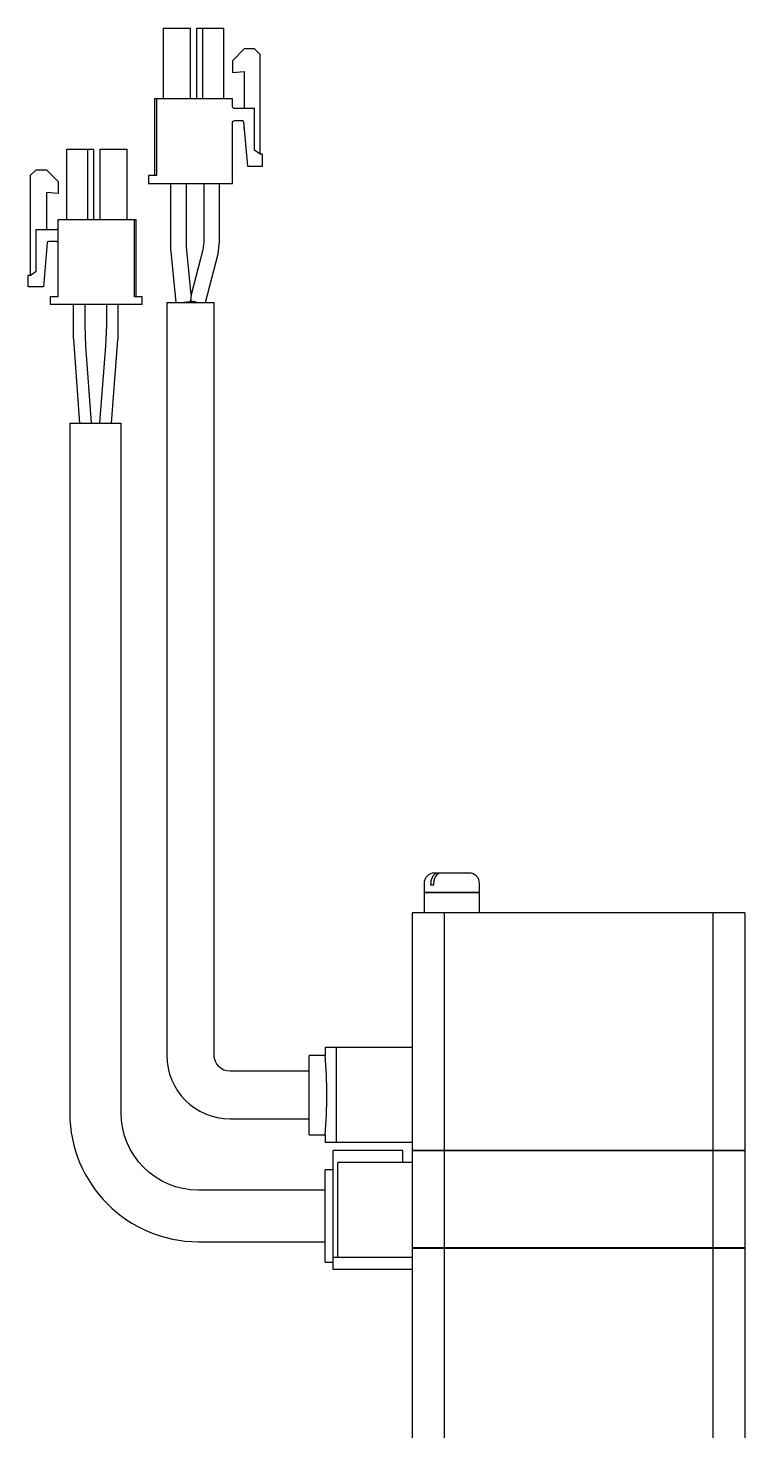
# Model space of a CAD drawing. Extents: x 0 to 1659, y -8 to 1394.
# Drawn here: x 688.7 to 779.2, y 713.2 to 891.1 of the extents above; entities that cross this region are included whole.
import ezdxf

# ---------------------------------------------------------------- set-up
doc = ezdxf.new("R2010")
doc.units = 0
doc.header["$LTSCALE"] = 0.5
doc.layers.add('MSM_CONTINUOUS', color=7, linetype='CONTINUOUS')

msp = doc.modelspace()

# ---------------------------------------------------------------- linework, layer by layer
at = {"layer": 'MSM_CONTINUOUS'}
for p, q in [((705.75, 882.17), (705.75, 891.07)), ((705.75, 891.07), (709.15, 891.07)), ((705.75, 882.17), (705.75, 891.07)), ((709.15, 882.17), (709.15, 891.07)), ((709.95, 882.17), (709.95, 891.07)), ((709.95, 891.07), (713.35, 891.07)), ((709.95, 882.17), (709.95, 891.07)), ((710.7, 882.17), (710.7, 891.07)), ((713.35, 882.17), (713.35, 891.07)), ((715.95, 888.47), (714.45, 886.97)), ((715.95, 888.47), (714.45, 886.97)), ((717.25, 888.47), (715.95, 888.47)), ((717.95, 887.77), (717.25, 888.47)), ((717.95, 875.17), (717.95, 887.77)), ((714.45, 886.97), (714.45, 885.47)), ((714.45, 886.97), (714.45, 885.47)), ((714.45, 885.47), (715.95, 885.6)), ((715.95, 885.6), (715.95, 880.92)), ((715.95, 885.6), (715.95, 880.92)), ((704.85, 882.17), (704.6, 882.17)), ((704.6, 882.17), (704.6, 872.47)), ((704.85, 882.17), (704.85, 872.47)), ((714.45, 882.17), (704.85, 882.17)), ((704.85, 882.17), (704.85, 872.47)), ((714.45, 881.22), (714.45, 882.17)), ((717.25, 880.92), (714.75, 880.92)), ((717.25, 875.67), (717.25, 880.92)), ((714.45, 871.47), (714.45, 879.12)), ((714.75, 879.42), (715.65, 879.42)), ((715.85, 879.24), (716.34, 873.67)), ((715.85, 879.24), (715.95, 878.09)), ((715.85, 879.24), (716.34, 873.67)), ((715.85, 879.24), (715.95, 878.09)), ((715.95, 878.09), (715.95, 878.09)), ((693.55, 875.82), (696.95, 875.82)), ((693.55, 866.92), (693.55, 875.82)), ((696.2, 866.92), (696.2, 875.82)), ((696.95, 866.92), (696.95, 875.82)), ((697.75, 875.82), (701.15, 875.82)), ((697.75, 866.92), (697.75, 875.82)), ((701.15, 866.92), (701.15, 875.82)), ((717.95, 875.17), (717.25, 875.67)), ((718.25, 875.17), (717.95, 875.17)), ((718.25, 873.67), (718.25, 875.17)), ((716.34, 873.67), (718.25, 873.67)), ((688.95, 872.52), (689.65, 873.22)), ((688.95, 859.92), (688.95, 872.52)), ((689.65, 873.22), (690.95, 873.22)), ((690.95, 873.22), (692.45, 871.72)), ((692.45, 871.72), (692.45, 870.22)), ((703.85, 872.47), (703.85, 871.47)), ((703.85, 872.47), (703.85, 871.47)), ((704.85, 872.47), (703.85, 872.47)), ((703.85, 871.47), (714.45, 871.47)), ((706.63, 871.47), (706.63, 863.57)), ((708.63, 863.57), (708.63, 871.47)), ((710.83, 871.47), (710.83, 864.11)), ((712.83, 864.11), (712.83, 871.47)), ((692.45, 870.22), (690.95, 870.35)), ((690.95, 870.35), (690.95, 865.67)), ((692.45, 866.92), (702.3, 866.92)), ((692.45, 857.22), (692.45, 866.92)), ((702.05, 866.92), (702.05, 857.22)), ((702.3, 857.22), (702.3, 866.92)), ((689.65, 865.67), (692.15, 865.67)), ((689.65, 860.42), (689.65, 865.67)), ((691.05, 863.99), (690.57, 858.42)), ((692.15, 864.17), (691.25, 864.17)), ((706.63, 863.57), (706.64, 863.28)), ((706.64, 863.28), (707.3, 856.47)), ((708.63, 863.47), (708.63, 863.57)), ((709.22, 857.42), (708.63, 863.47)), ((710.7, 863.11), (709.22, 857.42)), ((710.83, 864.11), (710.7, 863.11)), ((711.04, 856.47), (712.63, 862.6)), ((712.63, 862.6), (712.83, 864.11)), ((688.65, 858.42), (688.65, 859.92)), ((688.65, 859.92), (688.95, 859.92)), ((688.95, 859.92), (689.65, 860.42)), ((690.57, 858.42), (688.65, 858.42)), ((709.22, 857.42), (709.16, 856.69)), ((691.45, 857.22), (691.45, 856.22)), ((691.45, 857.22), (692.45, 857.22)), ((703.05, 856.22), (691.45, 856.22)), ((694.33, 856.22), (694.33, 852.6)), ((695.83, 853.59), (695.83, 856.22)), ((698.53, 856.22), (698.53, 853.6)), ((700.03, 852.62), (700.03, 856.22)), ((702.05, 857.22), (703.05, 857.22)), ((703.05, 856.22), (703.05, 857.22)), ((706.15, 856.47), (712.15, 856.47)), ((706.15, 856.47), (706.15, 761.47)), ((709.3, 856.57), (708.3, 856.47)), ((709.29, 856.66), (709.16, 856.69)), ((710, 856.47), (709.16, 856.69)), ((709.16, 856.69), (709.29, 856.66)), ((709.29, 856.66), (710, 856.47)), ((709.3, 856.57), (709.29, 856.66)), ((712.15, 761.47), (712.15, 856.47)), ((695.92, 850.96), (695.83, 853.59)), ((698.53, 853.6), (698.43, 850.96)), ((694.36, 851.79), (695.15, 841.22)), ((696.65, 841.28), (695.92, 850.96)), ((698.43, 850.96), (697.66, 841.28)), ((699.16, 841.22), (699.99, 851.77)), ((693.9, 841.22), (700.4, 841.22)), ((693.9, 841.22), (693.9, 754.22)), ((700.4, 754.22), (700.4, 841.22)), ((744.35, 784.47), (739.95, 784.47)), ((738.65, 783.17), (738.65, 782.02)), ((739.51, 782.97), (739.51, 783.17)), ((739.86, 782.97), (739.51, 782.97)), ((739.86, 782.97), (739.86, 783.17)), ((745.65, 782.02), (745.65, 783.17)), ((745.65, 782.02), (738.65, 782.02)), ((745.65, 781.97), (738.65, 781.97)), ((738.65, 781.97), (738.65, 779.47)), ((738.7, 782.02), (738.7, 781.97)), ((745.6, 781.97), (745.6, 782.02)), ((745.65, 779.47), (745.65, 781.97)), ((737.15, 779.47), (737.15, 749.52)), ((779.15, 779.47), (737.15, 779.47)), ((741.18, 779.47), (741.18, 749.52)), ((775.12, 779.47), (775.12, 749.52)), ((779.15, 779.47), (779.15, 749.52)), ((724.15, 751.47), (724.15, 761.47)), ((726.16, 761.47), (724.15, 761.47)), ((737.15, 762.47), (726.16, 762.47)), ((726.16, 762.47), (726.16, 761.47)), ((727.58, 750.47), (727.58, 762.47)), ((724.15, 759.47), (714.15, 759.47)), ((714.15, 753.47), (724.15, 753.47)), ((724.15, 751.47), (726.16, 751.47)), ((726.16, 751.47), (726.16, 750.47)), ((737.15, 750.47), (726.16, 750.47)), ((735.95, 749.47), (727.15, 749.47)), ((727.15, 734.47), (727.15, 749.47)), ((735.95, 747.97), (735.95, 749.47)), ((737.15, 749.52), (779.15, 749.52)), ((737.15, 749.47), (737.15, 713.22)), ((737.15, 749.47), (779.15, 749.47)), ((737.2, 749.52), (737.2, 749.47)), ((741.18, 749.47), (741.18, 737.22)), ((741.44, 749.52), (741.44, 749.47)), ((774.87, 749.52), (774.87, 749.47)), ((775.12, 749.47), (775.12, 737.22)), ((779.1, 749.52), (779.1, 749.47)), ((779.15, 749.47), (779.15, 737.22)), ((726.15, 735.4), (726.15, 747.04)), ((727.15, 747.04), (726.15, 747.04)), ((727.75, 735.97), (727.75, 747.97)), ((737.15, 747.97), (727.75, 747.97)), ((726.15, 744.47), (710.15, 744.47)), ((710.15, 737.97), (726.15, 737.97)), ((737.15, 737.22), (779.15, 737.22)), ((737.15, 737.17), (779.15, 737.17)), ((737.2, 737.22), (737.2, 737.17)), ((741.18, 737.17), (741.18, 713.22)), ((741.44, 737.22), (741.44, 737.17)), ((774.87, 737.22), (774.87, 737.17)), ((775.12, 737.17), (775.12, 713.22)), ((779.1, 737.22), (779.1, 737.17)), ((779.15, 737.17), (779.15, 713.22)), ((726.15, 735.4), (727.15, 735.4)), ((737.15, 735.97), (727.15, 735.97)), ((737.15, 734.47), (727.15, 734.47))]:
    msp.add_line(p, q, dxfattribs=at)
for points in [[(696.65, 841.28, 0), (696.65, 841.28, 0), (696.65, 841.28, 0), (696.65, 841.28, 0), (696.65, 841.28, 0), (696.65, 841.28, 0), (696.65, 841.28, 0), (696.65, 841.28, 0), (696.65, 841.28, 0), (696.65, 841.28, 0), (696.65, 841.27, 0), (696.65, 841.27, 0), (696.65, 841.27, 0), (696.65, 841.27, 0), (696.65, 841.27, 0), (696.65, 841.27, 0), (696.65, 841.27, 0), (696.65, 841.27, 0), (696.65, 841.27, 0), (696.65, 841.27, 0), (696.65, 841.27, 0), (696.65, 841.27, 0), (696.65, 841.27, 0), (696.65, 841.27, 0), (696.65, 841.27, 0), (696.65, 841.27, 0), (696.65, 841.27, 0), (696.65, 841.27, 0), (696.65, 841.27, 0), (696.65, 841.27, 0), (696.65, 841.27, 0), (696.65, 841.27, 0), (696.65, 841.27, 0), (696.65, 841.26, 0), (696.65, 841.26, 0), (696.65, 841.26, 0), (696.65, 841.26, 0), (696.65, 841.26, 0), (696.65, 841.26, 0), (696.65, 841.26, 0), (696.65, 841.26, 0), (696.65, 841.26, 0), (696.65, 841.26, 0), (696.65, 841.26, 0), (696.65, 841.26, 0), (696.65, 841.26, 0), (696.65, 841.26, 0), (696.65, 841.26, 0), (696.65, 841.26, 0), (696.65, 841.26, 0), (696.65, 841.26, 0), (696.65, 841.26, 0), (696.65, 841.26, 0), (696.65, 841.26, 0), (696.65, 841.26, 0), (696.65, 841.26, 0), (696.65, 841.25, 0), (696.65, 841.25, 0), (696.65, 841.25, 0), (696.65, 841.25, 0), (696.65, 841.25, 0), (696.65, 841.25, 0), (696.65, 841.25, 0), (696.65, 841.25, 0), (696.64, 841.25, 0), (696.64, 841.25, 0), (696.64, 841.25, 0), (696.64, 841.25, 0), (696.64, 841.25, 0), (696.64, 841.25, 0), (696.64, 841.25, 0), (696.64, 841.25, 0), (696.64, 841.25, 0), (696.64, 841.25, 0), (696.64, 841.25, 0), (696.64, 841.25, 0), (696.64, 841.25, 0), (696.64, 841.25, 0), (696.64, 841.25, 0), (696.64, 841.25, 0), (696.64, 841.25, 0), (696.64, 841.24, 0), (696.64, 841.24, 0), (696.64, 841.24, 0), (696.64, 841.24, 0), (696.64, 841.24, 0), (696.64, 841.24, 0), (696.64, 841.24, 0), (696.64, 841.24, 0), (696.64, 841.24, 0), (696.64, 841.24, 0), (696.64, 841.24, 0), (696.64, 841.24, 0), (696.64, 841.24, 0), (696.64, 841.24, 0), (696.64, 841.24, 0), (696.64, 841.24, 0), (696.64, 841.24, 0), (696.64, 841.24, 0), (696.64, 841.24, 0), (696.64, 841.24, 0), (696.63, 841.24, 0), (696.63, 841.24, 0), (696.63, 841.23, 0), (696.63, 841.23, 0), (696.63, 841.23, 0), (696.63, 841.23, 0), (696.63, 841.23, 0), (696.63, 841.23, 0), (696.63, 841.23, 0), (696.63, 841.23, 0), (696.63, 841.23, 0), (696.63, 841.23, 0), (696.63, 841.23, 0), (696.63, 841.23, 0), (696.63, 841.23, 0), (696.63, 841.23, 0), (696.63, 841.23, 0), (696.63, 841.23, 0), (696.63, 841.23, 0), (696.63, 841.23, 0), (696.63, 841.23, 0), (696.63, 841.23, 0), (696.63, 841.23, 0), (696.63, 841.23, 0), (696.63, 841.23, 0), (696.63, 841.22, 0), (696.63, 841.22, 0), (696.62, 841.22, 0)], [(697.68, 841.22, 0), (697.68, 841.22, 0), (697.68, 841.22, 0), (697.68, 841.23, 0), (697.68, 841.23, 0), (697.68, 841.23, 0), (697.68, 841.23, 0), (697.68, 841.23, 0), (697.68, 841.23, 0), (697.68, 841.23, 0), (697.68, 841.23, 0), (697.68, 841.23, 0), (697.68, 841.23, 0), (697.68, 841.23, 0), (697.68, 841.23, 0), (697.68, 841.23, 0), (697.68, 841.23, 0), (697.68, 841.23, 0), (697.68, 841.23, 0), (697.67, 841.23, 0), (697.67, 841.23, 0), (697.67, 841.23, 0), (697.67, 841.23, 0), (697.67, 841.23, 0), (697.67, 841.24, 0), (697.67, 841.24, 0), (697.67, 841.24, 0), (697.67, 841.24, 0), (697.67, 841.24, 0), (697.67, 841.24, 0), (697.67, 841.24, 0), (697.67, 841.24, 0), (697.67, 841.24, 0), (697.67, 841.24, 0), (697.67, 841.24, 0), (697.67, 841.24, 0), (697.67, 841.24, 0), (697.67, 841.24, 0), (697.67, 841.24, 0), (697.67, 841.24, 0), (697.67, 841.24, 0), (697.67, 841.24, 0), (697.67, 841.24, 0), (697.67, 841.24, 0), (697.67, 841.24, 0), (697.67, 841.24, 0), (697.67, 841.25, 0), (697.67, 841.25, 0), (697.66, 841.25, 0), (697.66, 841.25, 0), (697.66, 841.25, 0), (697.66, 841.25, 0), (697.66, 841.25, 0), (697.66, 841.25, 0), (697.66, 841.25, 0), (697.66, 841.25, 0), (697.66, 841.25, 0), (697.66, 841.25, 0), (697.66, 841.25, 0), (697.66, 841.25, 0), (697.66, 841.25, 0), (697.66, 841.25, 0), (697.66, 841.25, 0), (697.66, 841.25, 0), (697.66, 841.25, 0), (697.66, 841.25, 0), (697.66, 841.25, 0), (697.66, 841.25, 0), (697.66, 841.25, 0), (697.66, 841.26, 0), (697.66, 841.26, 0), (697.66, 841.26, 0), (697.66, 841.26, 0), (697.66, 841.26, 0), (697.66, 841.26, 0), (697.66, 841.26, 0), (697.66, 841.26, 0), (697.66, 841.26, 0), (697.66, 841.26, 0), (697.66, 841.26, 0), (697.66, 841.26, 0), (697.66, 841.26, 0), (697.66, 841.26, 0), (697.66, 841.26, 0), (697.66, 841.26, 0), (697.66, 841.26, 0), (697.66, 841.26, 0), (697.66, 841.26, 0), (697.66, 841.26, 0), (697.66, 841.26, 0), (697.66, 841.26, 0), (697.66, 841.27, 0), (697.66, 841.27, 0), (697.66, 841.27, 0), (697.66, 841.27, 0), (697.66, 841.27, 0), (697.66, 841.27, 0), (697.66, 841.27, 0), (697.66, 841.27, 0), (697.66, 841.27, 0), (697.66, 841.27, 0), (697.66, 841.27, 0), (697.66, 841.27, 0), (697.66, 841.27, 0), (697.66, 841.27, 0), (697.65, 841.27, 0), (697.65, 841.27, 0), (697.65, 841.27, 0), (697.65, 841.27, 0), (697.65, 841.27, 0), (697.65, 841.27, 0), (697.65, 841.27, 0), (697.65, 841.27, 0), (697.65, 841.28, 0), (697.65, 841.28, 0), (697.65, 841.28, 0), (697.65, 841.28, 0), (697.65, 841.28, 0), (697.65, 841.28, 0), (697.65, 841.28, 0), (697.65, 841.28, 0), (697.65, 841.28, 0), (697.65, 841.28, 0), (697.65, 841.28, 0), (697.65, 841.28, 0), (697.65, 841.28, 0), (697.65, 841.28, 0), (697.65, 841.28, 0), (697.65, 841.28, 0)]]:
    msp.add_polyline3d(points, dxfattribs=at)
at = {"layer": 'MSM_CONTINUOUS', "extrusion": (0, 0, -1)}
for centre, radius, start, end in [((-714.75, 881.22), 0.3, 270, 0), ((-714.75, 879.12), 0.3, 0, 90), ((-715.65, 879.22), 0.2, 90, 175), ((-714.15, 761.47), 2, 270, 0), ((-710.15, 754.22), 9.75, 270, 0)]:
    msp.add_arc(centre, radius, start, end, dxfattribs=at)
at = {"layer": 'MSM_CONTINUOUS'}
for centre, radius, start, end in [((715.65, 879.22), 0.2, 5, 90), ((715.65, 879.22), 0.2, 5, 90), ((692.15, 865.97), 0.3, 270, 0), ((691.25, 863.97), 0.2, 90, 175), ((692.15, 863.87), 0.3, 0, 90), ((705.08, 852.6), 10.75, 180, 184.2892), ((689.28, 852.62), 10.75, 355.452, 0), ((739.95, 783.17), 1.3, 90, 180), ((740.45, 783.72), 0.751, 91.7681, 128.8955), ((740.81, 783.72), 0.754, 95.8166, 131.8939), ((744.35, 783.17), 1.3, 0, 90), ((740.91, 783.25), 1.41, 131.3743, 182.8178), ((741.24, 783.26), 1.39, 132.8199, 183.04), ((714.15, 761.47), 8, 180, 270), ((666.37, 756.47), 60, 355.2198, 4.7802), ((710.15, 754.22), 16.25, 180, 270)]:
    msp.add_arc(centre, radius, start, end, dxfattribs=at)

doc.saveas('drawing.dxf')
